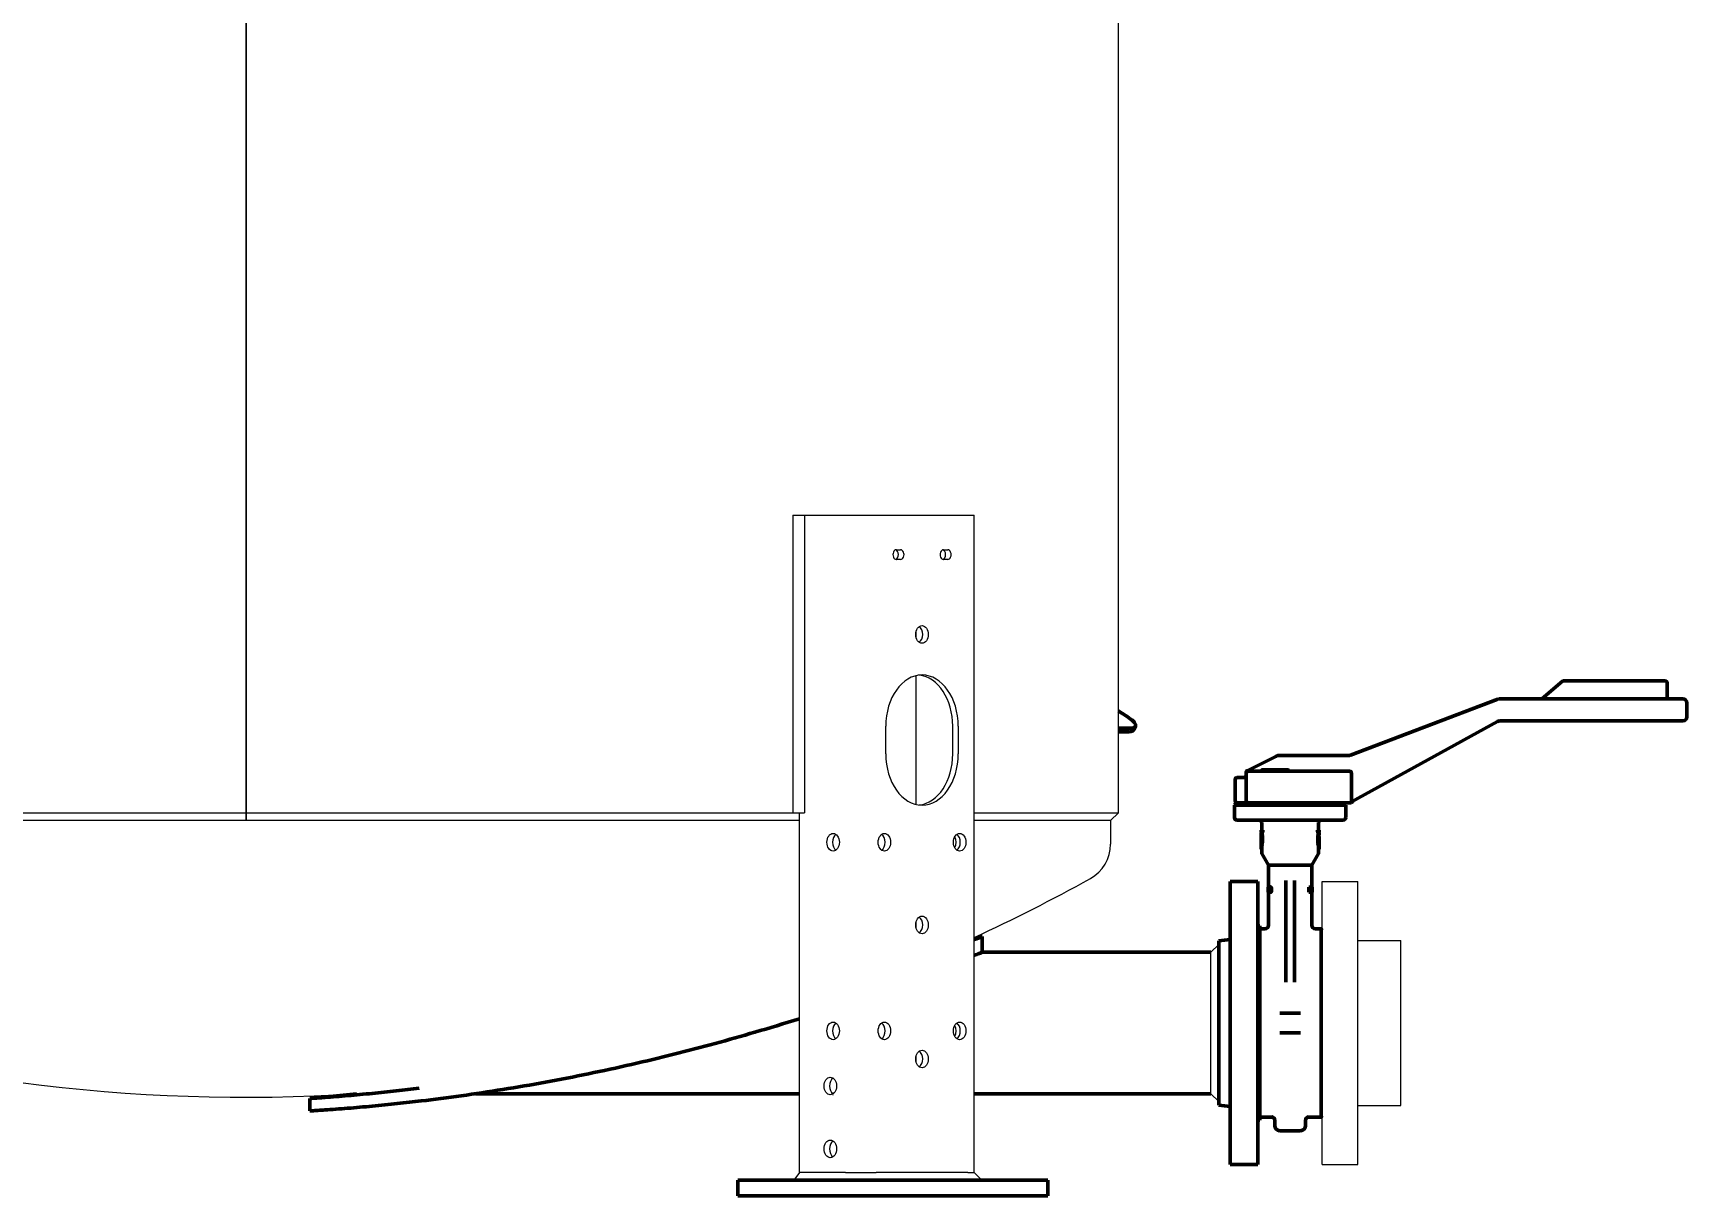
# Model space of a CAD drawing. Header units: inches. Extents: x 20 to 536, y 8 to 344.
# Drawn here: x 409.7 to 462.3, y 45.7 to 82.7 of the extents above; entities that cross this region are included whole.
import ezdxf

# ---------------------------------------------------------------- set-up
doc = ezdxf.new("R2010")
doc.units = ezdxf.units.IN
doc.header["$LTSCALE"] = 16
doc.header["$MEASUREMENT"] = 0
doc.layers.add('Dimension (ANSI)', color=7, linetype='Continuous', lineweight=25)
doc.layers.add('Visible (ANSI)', color=7, linetype='Continuous', lineweight=50)
doc.styles.add('Standard D-E', font='arial.ttf')
doc.dimstyles.new('in [mm] D-E NeptuneBenson', dxfattribs={"dimscale": 16, "dimtxt": 0.15, "dimasz": 0.098425, "dimexe": 0.125, "dimexo": 0.063, "dimgap": 0.031496, "dimtad": 0, "dimtih": 1, "dimtoh": 1, "dimdec": 4, "dimrnd": 1e-08, "dimzin": 3, "dimdsep": 46, "dimlunit": 5, "dimtxsty": 'Standard D-E', "dimcen": 0.09, "dimdle": 0.393701, "dimclrd": 256, "dimclre": 256, "dimclrt": 256, "dimadec": 1, "dimazin": 1, "dimtfac": 1, "dimtofl": 0, "dimtmove": 0, "dimatfit": 3, "dimfxl": 1, "dimfrac": 1, "dimtolj": 1, "dimtzin": 4, "dimlwd": -1, "dimlwe": -1, "dimarcsym": 0})

# ---------------------------------------------------------------- blocks, each defined once
blk = doc.blocks.new('*D25')
at = {"layer": 'Defpoints', "color": 0, "transparency": 16777216}
for p in [(336.905, 144.01), (416.113, 144.01), (390.911, 45.678)]:
    blk.add_point(p, dxfattribs=at)
at = {"layer": 'Dimension (ANSI)', "transparency": 16777216}
for p, q in [((415.105, 144.01), (334.905, 144.01)), ((336.905, 142.435), (336.905, 111.916)), ((336.905, 47.253), (336.905, 94.55)), ((389.903, 45.678), (334.905, 45.678))]:
    blk.add_line(p, q, dxfattribs=at)
for points in [[(336.642, 142.435), (337.167, 142.435), (336.905, 144.01)], [(336.642, 47.253), (337.167, 47.253), (336.905, 45.678)]]:
    blk.add_solid(points, dxfattribs=at)
at = {"layer": 'Dimension (ANSI)', "transparency": 16777216, "char_height": 2.4, "attachment_point": 5, "style": 'Standard D-E'}
for s, insert in [('\\A1; \\fArial|b0|i0;98{\\H1x;\\S5#16;} in', (336.905, 106.187)), ('\\A1;[2491.0 mm]{\\P\\fArial|b0|i0;SHIPPING HEIGHT\\P\\fArial|b0|i0;REF.}', (336.905, 97.504))]:
    blk.add_mtext(s, dxfattribs=dict(at, insert=insert))

msp = doc.modelspace()

# ---------------------------------------------------------------- linework, layer by layer
at = {"layer": 'Visible (ANSI)', "linetype": 'Continuous', "lineweight": 18}
for p, q in [((416.48792, 126.11565), (416.48792, 57.86565)), ((416.48792, 57.86565), (416.48792, 126.11565)), ((444.23995, 57.86565), (444.23995, 88.75988)), ((433.87631, 67.32815), (434.24722, 67.32815)), ((433.87631, 67.32815), (433.87631, 57.86565)), ((434.24722, 67.32815), (435.55523, 67.32815)), ((434.24722, 67.32815), (434.24722, 57.86565)), ((435.55523, 67.32815), (436.53104, 67.32815)), ((436.53104, 67.32815), (439.44432, 67.32815)), ((439.44432, 67.32815), (439.64642, 67.32815)), ((439.64642, 46.42815), (439.64642, 67.32815)), ((437.17097, 66.23315), (437.30532, 66.23315)), ((437.30532, 65.92315), (437.17097, 65.92315)), ((438.67004, 66.23315), (438.80439, 66.23315)), ((438.80439, 65.92315), (438.67004, 65.92315)), ((437.79955, 63.45091), (437.79955, 63.62539)), ((437.79955, 58.13001), (437.79955, 62.22629)), ((436.8351, 59.73815), (436.8351, 60.61815)), ((438.96349, 59.73815), (438.96349, 60.61815)), ((439.14027, 60.61815), (439.14027, 59.73815)), ((416.48792, 58.86565), (416.48792, 58.86565)), ((416.48792, 57.61565), (398.88861, 57.61565)), ((399.09954, 57.86565), (416.48792, 57.86565)), ((416.48792, 57.86565), (433.87631, 57.86565)), ((416.48792, 57.86565), (416.48792, 57.61565)), ((416.48792, 57.61565), (416.48792, 57.86565)), ((434.08724, 57.61565), (416.48792, 57.61565)), ((433.87631, 57.86565), (434.24722, 57.86565)), ((434.08724, 46.42815), (434.08724, 57.86565)), ((439.64642, 57.86565), (444.23995, 57.86565)), ((443.98792, 57.61565), (439.64642, 57.61565)), ((443.98792, 57.61565), (444.23792, 57.86565)), ((443.98792, 57.61565), (443.98792, 56.86539)), ((450.72517, 46.67815), (450.72517, 55.67815)), ((450.72517, 55.67815), (451.85017, 55.67815)), ((451.85017, 46.67815), (451.85017, 55.67815)), ((437.79955, 54.20991), (437.79955, 54.38439)), ((447.17792, 53.42815), (447.42792, 53.67815)), ((451.85017, 53.80315), (453.22517, 53.80315)), ((453.22517, 48.55315), (453.22517, 53.80315)), ((447.17792, 48.92815), (447.17792, 53.42815)), ((437.79955, 49.94691), (437.79955, 50.12139)), ((447.17792, 48.92815), (447.42792, 48.67815)), ((451.85017, 48.55315), (453.22517, 48.55315)), ((434.08724, 46.42815), (433.91046, 46.17815)), ((435.55523, 46.42815), (434.08724, 46.42815)), ((435.55523, 46.42815), (436.53104, 46.42815)), ((439.44432, 46.42815), (436.53104, 46.42815)), ((439.44432, 46.42815), (439.64642, 46.42815)), ((439.64642, 46.42815), (439.89642, 46.17815)), ((450.72517, 46.67815), (451.85017, 46.67815))]:
    msp.add_line(p, q, dxfattribs=at)
at = {"layer": 'Visible (ANSI)'}
for p, q in [((458.37007, 62.04699), (457.70712, 61.49071)), ((461.64154, 62.06103), (458.40864, 62.06103)), ((461.70154, 61.50603), (461.70154, 62.00103)), ((456.30505, 61.47784), (451.62304, 59.69422)), ((462.20154, 61.48603), (456.34955, 61.48603)), ((462.32654, 60.91103), (462.32654, 61.36103)), ((444.62381, 60.55537), (444.23995, 60.55537)), ((444.73196, 60.50777), (444.78107, 60.61769)), ((451.65441, 58.21512), (456.2984, 60.77054)), ((456.35866, 60.78603), (462.20154, 60.78603)), ((444.23995, 60.44547), (444.5747, 60.44547)), ((449.24474, 59.65763), (448.3731, 59.2218)), ((449.27515, 59.67283), (449.24474, 59.65763)), ((451.57854, 59.68603), (449.33105, 59.68603)), ((448.01154, 58.98603), (448.24154, 58.98603)), ((448.30154, 59.15782), (448.30154, 59.12603)), ((448.30154, 59.12603), (448.30154, 58.24603)), ((448.33934, 59.20493), (448.32803, 59.19927)), ((448.35906, 59.21478), (448.33934, 59.20493)), ((448.3731, 59.2218), (448.35906, 59.21478)), ((448.36154, 59.18603), (448.38234, 59.18603)), ((448.38234, 59.18603), (451.58863, 59.18603)), ((448.8, 59.19603), (448.8, 59.22603)), ((449.12399, 59.23603), (448.81, 59.23603)), ((449.13117, 59.23603), (449.12399, 59.23603)), ((449.4701, 59.23603), (449.13117, 59.23603)), ((449.13399, 59.19603), (449.13399, 59.22603)), ((449.48293, 59.23603), (449.4701, 59.23603)), ((449.6332, 59.23603), (449.48293, 59.23603)), ((449.6432, 59.19603), (449.6432, 59.22603)), ((451.65026, 58.28132), (451.65026, 59.12603)), ((447.95154, 58.24603), (447.95154, 58.92603)), ((448.00878, 58.18603), (447.93004, 58.10729)), ((451.47304, 58.10729), (447.93004, 58.10729)), ((447.93004, 58.10729), (447.93004, 57.71359)), ((448.00878, 58.18603), (448.36154, 58.18603)), ((448.38234, 58.18603), (448.36154, 58.18603)), ((451.64154, 58.18603), (448.38234, 58.18603)), ((451.3943, 58.18603), (451.47304, 58.10729)), ((451.47304, 58.10729), (451.47304, 57.71359)), ((451.3943, 57.63485), (448.00878, 57.63485)), ((448.79603, 57.55611), (448.79603, 57.30847)), ((450.60706, 57.55611), (450.60706, 57.30847)), ((448.77595, 57.23918), (448.77595, 57.19193)), ((448.77595, 57.23918), (448.78693, 57.23918)), ((448.78185, 57.30847), (448.78185, 57.26083)), ((448.78185, 57.30847), (448.80713, 57.30847)), ((448.7877, 57.26083), (448.78185, 57.26083)), ((448.79225, 57.15913), (448.81269, 57.15913)), ((448.80713, 57.26083), (448.79691, 57.26083)), ((448.80713, 57.26083), (448.80713, 57.30847)), ((448.80713, 57.30847), (448.82792, 57.30847)), ((448.80713, 57.26083), (448.82792, 57.26083)), ((448.82792, 57.30847), (448.82792, 57.26083)), ((450.59596, 57.30847), (450.57517, 57.30847)), ((450.57517, 57.26083), (450.57517, 57.30847)), ((450.59596, 57.26083), (450.57517, 57.26083)), ((450.59039, 57.15913), (450.61084, 57.15913)), ((450.59596, 57.30847), (450.62124, 57.30847)), ((450.59596, 57.30847), (450.59596, 57.26083)), ((450.60618, 57.26083), (450.59596, 57.26083)), ((450.62124, 57.26083), (450.61539, 57.26083)), ((450.62713, 57.23918), (450.61616, 57.23918)), ((450.62124, 57.26083), (450.62124, 57.30847)), ((450.62713, 57.23918), (450.62713, 57.19193)), ((448.77595, 56.83288), (448.77595, 56.78563)), ((448.77595, 56.78563), (448.77681, 56.78563)), ((448.77595, 56.75571), (448.77655, 56.75571)), ((448.77595, 56.75571), (448.77595, 56.70808)), ((448.7787, 56.70808), (448.77595, 56.70808)), ((448.7787, 56.70808), (448.79884, 56.70808)), ((448.80085, 56.8057), (448.78066, 56.8057)), ((448.79603, 56.70808), (448.79603, 56.57713)), ((449.01257, 56.1968), (448.79867, 56.56729)), ((450.39052, 56.1968), (450.60442, 56.56729)), ((450.62242, 56.8057), (450.60224, 56.8057)), ((450.62439, 56.70808), (450.60425, 56.70808)), ((450.60706, 56.70808), (450.60706, 56.57713)), ((450.62713, 56.70808), (450.62439, 56.70808)), ((450.62713, 56.78563), (450.62627, 56.78563)), ((450.62654, 56.75571), (450.62713, 56.75571)), ((450.62713, 56.83288), (450.62713, 56.78563)), ((450.62713, 56.75571), (450.62713, 56.70808)), ((449.01257, 56.1968), (450.39052, 56.1968)), ((449.01257, 56.1968), (449.01257, 55.50257)), ((450.39052, 56.1968), (450.39052, 55.50205)), ((447.79792, 55.67815), (447.79792, 46.67815)), ((448.67792, 55.67815), (447.79792, 55.67815)), ((448.67792, 55.67815), (448.67792, 46.67815)), ((449.00133, 55.48007), (449.00133, 55.46529)), ((449.00313, 55.46529), (449.00133, 55.46529)), ((449.00133, 55.35711), (449.00313, 55.35711)), ((449.00133, 55.35711), (449.00133, 55.34063)), ((449.00899, 55.34063), (449.00133, 55.34063)), ((449.00313, 55.46529), (449.00313, 55.35711)), ((449.00348, 55.50257), (449.00516, 55.50257)), ((449.00516, 55.35711), (449.00516, 55.50257)), ((449.00516, 55.50257), (449.01705, 55.50257)), ((449.00516, 55.35711), (449.00899, 55.35711)), ((449.00899, 55.34063), (449.00899, 55.35711)), ((449.00899, 55.35711), (449.01637, 55.35711)), ((449.00899, 55.34063), (449.02081, 55.34063)), ((449.01257, 55.34063), (449.01257, 54.28839)), ((449.01705, 55.50257), (449.01705, 55.49006)), ((449.02582, 55.50532), (449.03808, 55.50532)), ((449.02582, 55.33723), (449.03808, 55.33723)), ((449.07152, 55.50532), (449.08468, 55.50532)), ((449.07152, 55.33723), (449.08468, 55.33723)), ((449.56375, 55.70948), (449.56375, 55.40291)), ((449.56375, 54.25435), (449.56375, 55.40291)), ((449.83934, 55.40291), (449.83934, 55.70948)), ((449.83934, 55.40291), (449.83934, 54.25435)), ((450.29628, 55.34063), (450.29628, 55.50205)), ((450.30992, 55.50205), (450.29628, 55.50205)), ((450.30992, 55.34063), (450.29628, 55.34063)), ((450.30992, 55.50205), (450.32951, 55.50205)), ((450.30992, 55.50205), (450.30992, 55.34063)), ((450.3297, 55.34063), (450.30992, 55.34063)), ((450.32169, 55.35921), (450.32169, 55.48347)), ((450.33003, 55.48347), (450.32169, 55.48347)), ((450.32169, 55.35921), (450.33003, 55.35921)), ((450.35013, 55.36993), (450.33735, 55.36993)), ((450.36168, 55.47193), (450.36168, 55.50205)), ((450.374, 55.50205), (450.36168, 55.50205)), ((450.36168, 55.34063), (450.36168, 55.37165)), ((450.374, 55.34063), (450.36168, 55.34063)), ((450.374, 55.50205), (450.3822, 55.50205)), ((450.374, 55.50205), (450.374, 55.34063)), ((450.37955, 55.34063), (450.374, 55.34063)), ((450.37955, 55.34063), (450.37955, 55.47981)), ((450.39429, 55.34063), (450.38234, 55.34063)), ((450.38296, 55.49583), (450.38296, 55.50205)), ((450.3949, 55.50205), (450.38296, 55.50205)), ((450.39961, 55.50257), (450.39052, 55.50257)), ((450.39052, 55.34063), (450.39052, 54.28839)), ((450.39755, 55.34063), (450.39429, 55.34063)), ((450.3949, 55.50205), (450.39755, 55.50205)), ((450.3949, 55.50205), (450.3949, 55.37425)), ((450.39755, 55.34063), (450.39755, 55.50205)), ((450.40176, 55.48007), (450.39755, 55.48007)), ((450.40176, 55.46529), (450.39755, 55.46529)), ((450.40176, 55.35711), (450.39755, 55.35711)), ((450.40176, 55.34063), (450.39755, 55.34063)), ((450.39995, 55.46529), (450.39995, 55.35711)), ((450.40176, 55.48007), (450.40176, 55.46529)), ((450.40176, 55.35711), (450.40176, 55.34063)), ((448.73792, 54.27315), (448.67792, 54.27315)), ((448.73792, 54.27315), (448.73792, 48.08315)), ((449.56375, 53.05171), (449.56375, 54.25435)), ((449.83934, 54.25435), (449.83934, 53.05171)), ((439.89921, 53.92815), (439.89921, 53.42815)), ((447.42792, 53.78772), (447.79792, 53.83315)), ((447.42792, 53.78772), (447.42792, 48.56858)), ((448.89446, 54.17028), (448.73792, 54.17028)), ((450.6858, 54.17028), (450.50863, 54.17028)), ((450.6858, 48.18603), (450.6858, 54.17028)), ((450.72517, 54.13091), (450.6858, 54.17028)), ((439.89921, 53.42815), (447.17792, 53.42815)), ((449.56375, 53.05171), (449.56375, 52.83525)), ((449.56375, 52.83525), (449.56375, 52.48058)), ((449.83934, 52.83525), (449.83934, 53.05171)), ((449.83934, 52.48058), (449.83934, 52.83525)), ((450.03355, 51.49311), (449.36954, 51.49311)), ((449.36954, 50.86319), (450.03355, 50.86319)), ((419.99239, 48.92679), (418.506, 48.77765)), ((418.506, 48.77765), (418.506, 48.38061)), ((434.08724, 48.92815), (423.77558, 48.92815)), ((435.16397, 48.92815), (435.15162, 48.92815)), ((447.17792, 48.92815), (439.64642, 48.92815)), ((447.42792, 48.56858), (447.79792, 48.52315)), ((448.73792, 48.08315), (448.67792, 48.08315)), ((449.13336, 48.18603), (448.73792, 48.18603)), ((449.20942, 47.91063), (449.20942, 48.08122)), ((450.19367, 47.91063), (450.19367, 48.08122)), ((450.6858, 48.18603), (450.26973, 48.18603)), ((450.72517, 48.2254), (450.6858, 48.18603)), ((450.03619, 47.75315), (449.3669, 47.75315)), ((448.67792, 46.67815), (447.79792, 46.67815)), ((432.12844, 46.17815), (432.42134, 46.17815)), ((432.12844, 46.17815), (432.12844, 45.67815)), ((434.54266, 46.17815), (432.42134, 46.17815)), ((434.54266, 46.17815), (435.95687, 46.17815)), ((441.69858, 46.17815), (435.95687, 46.17815)), ((441.69858, 46.17815), (441.99147, 46.17815)), ((441.99147, 46.17815), (441.99147, 45.67815)), ((432.42134, 45.67815), (432.12844, 45.67815)), ((434.54266, 45.67815), (432.42134, 45.67815)), ((435.95687, 45.67815), (434.54266, 45.67815)), ((441.69858, 45.67815), (435.95687, 45.67815)), ((441.99147, 45.67815), (441.69858, 45.67815))]:
    msp.add_line(p, q, dxfattribs=at)
for centre, radius, start, end in [((458.40864, 62.00103), 0.06, 90, 130), ((461.64154, 62.00103), 0.06, 0, 90), ((456.34955, 61.36103), 0.125, 90, 110.854458), ((457.69426, 61.50603), 0.02, 270, 310), ((461.72154, 61.50603), 0.02, 180, 270), ((462.20154, 61.36103), 0.125, 0, 90), ((456.35866, 60.66103), 0.125, 90, 118.82243), ((462.20154, 60.91103), 0.125, 270, 0), ((449.33105, 59.56103), 0.125, 90, 116.565051), ((451.57854, 59.81103), 0.125, 270, 290.854458), ((448.01154, 58.92603), 0.06, 90, 180), ((448.24154, 59.04603), 0.06, 270, 0), ((448.36154, 59.12603), 0.06, 90, 180), ((448.79, 59.19603), 0.01, 270, 0), ((448.81, 59.22603), 0.01, 90, 180), ((449.12399, 59.22603), 0.01, 0, 90), ((449.14399, 59.19603), 0.01, 180, 270), ((449.6332, 59.22603), 0.01, 0, 90), ((449.6532, 59.19603), 0.01, 180, 270), ((448.01154, 58.24603), 0.06, 180, 270), ((448.36154, 58.24603), 0.06, 180, 270), ((451.64154, 58.24603), 0.06, 270, 355.130983), ((448.00878, 57.71359), 0.07874, 180, 270), ((448.71729, 57.55611), 0.07874, 0, 90), ((450.6858, 57.55611), 0.07874, 90, 180), ((451.3943, 57.71359), 0.07874, 270, 0), ((448.81572, 56.57713), 0.01969, 180, 210), ((450.58737, 56.57713), 0.01969, 330, 0), ((448.89446, 54.28839), 0.11811, 270, 0), ((450.50863, 54.28839), 0.11811, 180, 270), ((449.09918, 48.08122), 0.11024, 0, 71.937897), ((449.3669, 47.91063), 0.15748, 180, 270), ((450.03619, 47.91063), 0.15748, 270, 0), ((450.30391, 48.08122), 0.11024, 108.062103, 180)]:
    msp.add_arc(centre, radius, start, end, dxfattribs=at)
at = {"layer": 'Visible (ANSI)', "linetype": 'Continuous', "lineweight": 18}
for centre, radius, start, end in [((442.73992, 56.86539), 1.248, 299.051175, 0), ((416.48792, 104.12565), 55.31, 294.752768, 299.051175), ((416.48792, 104.12565), 55.31, 251.446254, 273.632719)]:
    msp.add_arc(centre, radius, start, end, dxfattribs=at)
for centre, major_axis, start_param, end_param in [((437.17097, 66.07815), (0, -0.155), 3.14159265, 6.28318531), ((437.12855, 66.07815), (0, -0.155), 0.19477764, 2.94681501), ((437.30532, 66.07815), (0, 0.155), 3.14159265, 6.28318531), ((438.67004, 66.07815), (0, -0.155), 3.14159265, 6.28318531), ((438.62761, 66.07815), (0, -0.155), 0.19477764, 2.94681501), ((438.80439, 66.07815), (0, 0.155), 3.14159265, 6.28318531), ((437.81091, 63.53815), (0, 0.28), 3.60436277, 5.82041519), ((437.98768, 60.61815), (0, 1.63), 4.71238898, 7.85398163), ((437.81091, 60.61815), (0, 1.63), 4.71238898, 6.20642283), ((437.98768, 59.73815), (0, -1.63), 4.71238898, 7.85398163), ((437.81091, 59.73815), (0, -1.63), 0.07676248, 1.57079633), ((435.33603, 56.92815), (0, -0.28), 3.60436277, 5.82041519), ((436.61448, 56.92815), (0, 0.28), 3.60436277, 5.82041519), ((438.87157, 56.92815), (0, -0.28), 0.90964484, 2.23194781), ((439.00733, 56.92815), (0, 0.28), 3.60436277, 5.82041519), ((437.81091, 54.29715), (0, 0.28), 3.60436277, 5.82041519), ((435.33603, 50.92815), (0, -0.28), 3.60436277, 5.82041519), ((436.61448, 50.92815), (0, 0.28), 3.60436277, 5.82041519), ((438.87157, 50.92815), (0, -0.28), 0.90964484, 2.23194781), ((439.00733, 50.92815), (0, 0.28), 3.60436277, 5.82041519), ((437.81091, 50.03415), (0, 0.28), 3.60436277, 5.82041519), ((435.24619, 49.17415), (0, -0.28), 3.60436277, 5.82041519), ((435.24619, 47.17415), (0, -0.28), 3.60436277, 5.82041519)]:
    msp.add_ellipse(centre, major_axis=major_axis, ratio=0.70710678, start_param=start_param, end_param=end_param, dxfattribs=at)
for centre, major_axis in [((437.98768, 63.53815), (0, -0.28)), ((435.15925, 56.92815), (0, 0.28)), ((436.79126, 56.92815), (0, -0.28)), ((439.18411, 56.92815), (0, -0.28)), ((437.98768, 54.29715), (0, -0.28)), ((435.15925, 50.92815), (0, 0.28)), ((436.79126, 50.92815), (0, -0.28)), ((439.18411, 50.92815), (0, -0.28)), ((437.98768, 50.03415), (0, -0.28)), ((435.06941, 49.17415), (0, -0.28)), ((435.06941, 47.17415), (0, -0.28))]:
    msp.add_ellipse(centre, major_axis=major_axis, ratio=0.70710678, dxfattribs=at)
at = {"layer": 'Visible (ANSI)'}
for centre, major_axis, ratio, start_param, end_param in [((442.19355, 54.32498), (0, -7.37), 0.70710678, 2.6459515, 2.73805101), ((449.70154, 56.60856), (0, 4.10717), 0.22535973, 1.43978472, 1.51425269), ((449.70154, 56.39187), (0, 4.10717), 0.22535973, 1.39844189, 1.4544693), ((449.70154, 56.60856), (0, 4.10717), 0.22535973, 1.41130756, 1.42716465), ((449.70154, 56.39187), (0, 4.10717), 0.22535973, 1.35761354, 1.38288267), ((449.70154, 56.39187), (0, 4.01807), 0.22535973, 1.352811, 1.37866444), ((449.70154, 56.39187), (0, 4.01807), 0.22535973, 4.90452087, 4.93037431), ((449.70154, 56.39187), (0, -4.10717), 0.22535973, 1.75870998, 1.78397911), ((449.70154, 56.39187), (0, -4.10717), 0.22535973, 1.68712335, 1.74315077), ((449.70154, 56.60856), (0, -4.10717), 0.22535973, 1.714428, 1.7302851), ((449.70154, 56.60856), (0, -4.10717), 0.22535973, 1.62733996, 1.70180793), ((449.70154, 56.60856), (0, 4.10717), 0.22535973, 1.52676978, 1.53495966), ((449.70154, 56.39187), (0, 4.10717), 0.22535973, 1.46986752, 1.49373155), ((449.70154, 56.39187), (0, 4.01807), 0.22535973, 1.46762165, 1.49201922), ((449.70154, 56.39187), (0, 4.01807), 0.22535973, 4.79116609, 4.81556366), ((449.70154, 56.39187), (0, -4.10717), 0.22535973, 1.6478611, 1.67172513), ((449.70154, 56.60856), (0, -4.10717), 0.22535973, 1.60663299, 1.61482287), ((449.70154, 55.1344), (0, -1.36564), 0.51315789, 1.72238786, 1.82650113), ((449.70154, 55.1344), (0, 1.34262), 0.51315789, 4.86659984, 4.89111636), ((449.70154, 55.17419), (0, -1.3776), 0.5087001, 1.71653689, 1.81109698)]:
    msp.add_ellipse(centre, major_axis=major_axis, ratio=ratio, start_param=start_param, end_param=end_param, dxfattribs=at)
for points, knots in [([(444.67206, 60.8081), (444.71115, 60.77822), (444.7437, 60.74555), (444.78324, 60.6841), (444.79024, 60.65536), (444.7812, 60.6094), (444.76457, 60.58914), (444.70807, 60.5621), (444.6682, 60.55537), (444.62381, 60.55537)], [5.7511729, 5.7511729, 5.7511729, 5.7511729, 6.23002731, 6.23002731, 6.70888172, 6.70888172, 7.18728854, 7.18728854, 7.66569537, 7.66569537, 7.66569537, 7.66569537]), ([(444.5747, 60.44547), (444.6191, 60.44547), (444.65896, 60.4522), (444.70928, 60.47627), (444.72425, 60.49094), (444.7319, 60.5078)], [7.666112893, 7.666112893, 7.666112893, 7.666112893, 8.144520248, 8.144520248, 8.518161389, 8.518161389, 8.518161389, 8.518161389]), ([(448.31386, 59.18969), (448.30884, 59.18491), (448.30617, 59.18009), (448.30361, 59.17407), (448.30284, 59.17158), (448.30181, 59.16649), (448.30155, 59.16391), (448.30154, 59.16131)], [0, 0, 0, 0, 0.055402638, 0.055402638, 0.091701074, 0.091701074, 0.127427899, 0.127427899, 0.127427899, 0.127427899]), ([(448.32803, 59.19927), (448.32796, 59.19923), (448.32788, 59.1992), (448.32448, 59.19749), (448.31901, 59.19458), (448.31386, 59.18969)], [-0.0006488507, -0.0006488507, -0.0006488507, -0.0006488507, 0, 0, 0.02871512, 0.02871512, 0.02871512, 0.02871512]), ([(451.58863, 59.18603), (451.59631, 59.18603), (451.60535, 59.18427), (451.61946, 59.17851), (451.62706, 59.17354), (451.63775, 59.16301), (451.64278, 59.15563), (451.64851, 59.14201), (451.65026, 59.13337), (451.65026, 59.12603)], [0.686716197, 0.686716197, 0.686716197, 0.686716197, 0.745211332, 0.745211332, 0.802858515, 0.802858515, 0.859556824, 0.859556824, 0.915504742, 0.915504742, 0.915504742, 0.915504742]), ([(451.65236, 58.24603), (451.65193, 58.24926), (451.65156, 58.25272), (451.65058, 58.2644), (451.65026, 58.27317), (451.65026, 58.28132)], [0.4063089437, 0.4063089437, 0.4063089437, 0.4063089437, 0.433860066, 0.433860066, 0.4959375112, 0.4959375112, 0.4959375112, 0.4959375112]), ([(451.65441, 58.21512), (451.65363, 58.21468), (451.65306, 58.21457), (451.65199, 58.21481), (451.65173, 58.21558), (451.65169, 58.21907), (451.65236, 58.22285), (451.65318, 58.23262), (451.65331, 58.23894), (451.65236, 58.24603)], [-2.522800249, -2.522800249, -2.522800249, -2.522800249, -2.493582986, -2.493582986, -2.443370628, -2.443370628, -2.355318518, -2.355318518, -2.260242692, -2.260242692, -2.260242692, -2.260242692]), ([(448.78548, 57.19645), (448.78347, 57.20649), (448.78157, 57.21513), (448.77741, 57.23344), (448.77595, 57.23918), (448.77595, 57.23918)], [0.527386611, 0.527386611, 0.527386611, 0.527386611, 0.653804561, 0.653804561, 0.871720721, 0.871720721, 0.871720721, 0.871720721]), ([(448.77595, 57.19193), (448.77595, 57.19193), (448.77687, 57.1874), (448.77996, 57.17019), (448.78193, 57.15861), (448.78389, 57.14511)], [2.066873638, 2.066873638, 2.066873638, 2.066873638, 2.239108848, 2.239108848, 2.390237986, 2.390237986, 2.390237986, 2.390237986]), ([(448.78066, 56.8057), (448.78324, 56.81718), (448.78669, 56.83351), (448.79348, 56.87212), (448.79727, 56.89754), (448.80265, 56.95338), (448.80416, 56.9838), (448.80416, 57.01241), (448.80416, 57.04101), (448.80265, 57.07143), (448.79785, 57.12127), (448.79506, 57.1417), (448.79225, 57.15913)], [-0.63725824, -0.63725824, -0.63725824, -0.63725824, -0.4358884, -0.4358884, -0.2179442, -0.2179442, 0, 0, 0, 0.2179442, 0.2179442, 0.38907168, 0.38907168, 0.38907168, 0.38907168]), ([(448.78967, 57.09626), (448.79012, 57.09136), (448.79054, 57.08632), (448.7926, 57.05908), (448.79353, 57.03501), (448.79353, 57.01241), (448.79353, 56.9898), (448.7926, 56.96573), (448.78926, 56.92152), (448.7869, 56.90137), (448.78387, 56.8795), (448.78303, 56.87381), (448.78221, 56.86857)], [-0.212255295, -0.212255295, -0.212255295, -0.212255295, -0.172243729, -0.172243729, 0, 0, 0, 0.172243729, 0.172243729, 0.344487458, 0.344487458, 0.409007072, 0.409007072, 0.409007072, 0.409007072]), ([(448.81269, 57.15913), (448.81557, 57.1417), (448.81842, 57.12128), (448.82334, 57.07144), (448.82489, 57.04101), (448.82489, 57.01241), (448.82489, 56.9838), (448.82334, 56.95337), (448.81783, 56.89754), (448.81395, 56.87212), (448.80701, 56.83351), (448.80348, 56.81718), (448.80085, 56.8057)], [-0.38914701, -0.38914701, -0.38914701, -0.38914701, -0.21798988, -0.21798988, 0, 0, 0, 0.21798988, 0.21798988, 0.43597976, 0.43597976, 0.63740827, 0.63740827, 0.63740827, 0.63740827]), ([(450.60224, 56.8057), (450.59961, 56.81718), (450.59608, 56.83351), (450.58913, 56.87212), (450.58526, 56.89754), (450.57975, 56.95337), (450.5782, 56.9838), (450.5782, 57.04101), (450.57975, 57.07144), (450.58467, 57.12128), (450.58752, 57.1417), (450.59039, 57.15913)], [1.10638799, 1.10638799, 1.10638799, 1.10638799, 1.3078165, 1.3078165, 1.52580638, 1.52580638, 1.74379626, 1.74379626, 1.96178614, 1.96178614, 2.13294327, 2.13294327, 2.13294327, 2.13294327]), ([(450.61084, 57.15913), (450.60803, 57.1417), (450.60524, 57.12127), (450.60043, 57.07143), (450.59892, 57.04101), (450.59892, 56.9838), (450.60043, 56.95338), (450.60582, 56.89754), (450.60961, 56.87212), (450.6164, 56.83351), (450.61985, 56.81718), (450.62242, 56.8057)], [1.35436976, 1.35436976, 1.35436976, 1.35436976, 1.52549724, 1.52549724, 1.74344144, 1.74344144, 1.96138564, 1.96138564, 2.17932984, 2.17932984, 2.38069968, 2.38069968, 2.38069968, 2.38069968]), ([(450.62088, 56.86857), (450.62006, 56.87381), (450.61921, 56.8795), (450.61619, 56.90137), (450.61383, 56.92152), (450.61049, 56.96573), (450.60956, 56.9898), (450.60956, 57.03501), (450.61049, 57.05908), (450.61255, 57.08632), (450.61297, 57.09136), (450.61342, 57.09626)], [0.968908686, 0.968908686, 0.968908686, 0.968908686, 1.033428301, 1.033428301, 1.20567203, 1.20567203, 1.377915758, 1.377915758, 1.550159487, 1.550159487, 1.590171053, 1.590171053, 1.590171053, 1.590171053]), ([(450.62713, 57.23918), (450.62713, 57.23918), (450.62568, 57.23344), (450.62151, 57.21513), (450.61962, 57.20649), (450.6176, 57.19645)], [0.871720721, 0.871720721, 0.871720721, 0.871720721, 1.089636881, 1.089636881, 1.216054831, 1.216054831, 1.216054831, 1.216054831]), ([(450.6192, 57.14511), (450.62115, 57.15861), (450.62313, 57.17019), (450.62622, 57.1874), (450.62713, 57.19193), (450.62713, 57.19193)], [1.743509289, 1.743509289, 1.743509289, 1.743509289, 1.894638427, 1.894638427, 2.066873638, 2.066873638, 2.066873638, 2.066873638]), ([(449.00348, 55.50257), (449.00347, 55.50047), (449.00344, 55.49835), (449.00335, 55.49455), (449.0033, 55.49281), (449.00315, 55.48937), (449.00304, 55.48774), (449.00285, 55.48558), (449.0027, 55.48411), (449.00209, 55.48099), (449.00174, 55.4803), (449.00142, 55.48009), (449.00138, 55.48007), (449.00133, 55.48007)], [-0.243637697, -0.243637697, -0.243637697, -0.243637697, -0.18804168, -0.18804168, -0.139814303, -0.139814303, -0.085271959, -0.085271959, -0.052972768, -0.052972768, -0.008226546, -0.008226546, 0, 0, 0, 0]), ([(449.02582, 55.50532), (449.02469, 55.50532), (449.0236, 55.50495), (449.02163, 55.50327), (449.02076, 55.50206), (449.01882, 55.4979), (449.01789, 55.4946), (449.01623, 55.48566), (449.01555, 55.47963), (449.01415, 55.45957), (449.01381, 55.44455), (449.01371, 55.42679), (449.0137, 55.424), (449.0137, 55.42121)], [-0.352389821, -0.352389821, -0.352389821, -0.352389821, -0.306030752, -0.306030752, -0.263970579, -0.263970579, -0.204698491, -0.204698491, -0.135386695, -0.135386695, -0.021232323, -0.021232323, 0, 0, 0, 0]), ([(449.0137, 55.42121), (449.0137, 55.39949), (449.01416, 55.38116), (449.01593, 55.35956), (449.01665, 55.3548), (449.01796, 55.3478), (449.01888, 55.34457), (449.02131, 55.33934), (449.02282, 55.33791), (449.02491, 55.33729), (449.02536, 55.33723), (449.02582, 55.33723)], [-0.186250774, -0.186250774, -0.186250774, -0.186250774, -0.132345258, -0.132345258, -0.10238768, -0.10238768, -0.061688522, -0.061688522, -0.013226135, -0.013226135, 0, 0, 0, 0]), ([(449.01835, 55.42121), (449.01835, 55.43733), (449.01856, 55.44698), (449.0188, 55.45722), (449.01909, 55.46432), (449.01966, 55.47039)], [-0.0787529308, -0.0787529308, -0.0787529308, -0.0787529308, -0.0500105562, -0.0500105562, 0, 0, 0, 0]), ([(449.01963, 55.37255), (449.01886, 55.38104), (449.01867, 55.38924), (449.0184, 55.40182), (449.01835, 55.41222), (449.01835, 55.42121)], [-0.0957677397, -0.0957677397, -0.0957677397, -0.0957677397, -0.0684617329, -0.0684617329, 0, 0, 0, 0]), ([(449.02582, 55.35515), (449.02525, 55.35515), (449.02468, 55.35532), (449.02366, 55.35608), (449.02319, 55.35663), (449.02241, 55.35804), (449.02174, 55.35944), (449.02041, 55.36537), (449.01996, 55.36885), (449.01963, 55.37255)], [-0.147079807, -0.147079807, -0.147079807, -0.147079807, -0.102041421, -0.102041421, -0.061797626, -0.061797626, -0.030238662, -0.030238662, 0, 0, 0, 0]), ([(449.01966, 55.47039), (449.01985, 55.47243), (449.02009, 55.47441), (449.02062, 55.47793), (449.02091, 55.47949), (449.02188, 55.4834), (449.0225, 55.48474), (449.02387, 55.4869), (449.02484, 55.4874), (449.02582, 55.4874)], [-0.0640399717, -0.0640399717, -0.0640399717, -0.0640399717, -0.0539442507, -0.0539442507, -0.0447893953, -0.0447893953, -0.0282701158, -0.0282701158, 0, 0, 0, 0]), ([(449.04215, 55.42134), (449.04215, 55.4399), (449.04148, 55.45897), (449.03838, 55.48237), (449.03721, 55.48733), (449.03527, 55.49441), (449.03396, 55.49776), (449.03077, 55.50314), (449.02897, 55.50463), (449.02674, 55.50526), (449.02628, 55.50532), (449.02582, 55.50532)], [-0.188969819, -0.188969819, -0.188969819, -0.188969819, -0.133911297, -0.133911297, -0.104526704, -0.104526704, -0.062503335, -0.062503335, -0.013191232, -0.013191232, 0, 0, 0, 0]), ([(449.02582, 55.4874), (449.02684, 55.4874), (449.02792, 55.48686), (449.02937, 55.48467), (449.03012, 55.48332), (449.03172, 55.4777), (449.03233, 55.47429), (449.03278, 55.47065)], [-0.125547527, -0.125547527, -0.125547527, -0.125547527, -0.059954436, -0.059954436, -0.029957518, -0.029957518, 0, 0, 0, 0]), ([(449.02582, 55.33723), (449.02695, 55.33723), (449.02811, 55.3376), (449.03036, 55.33928), (449.03143, 55.34049), (449.03397, 55.3447), (449.03532, 55.34809), (449.03779, 55.35707), (449.03895, 55.36317), (449.04134, 55.38375), (449.04196, 55.39862), (449.04214, 55.41602), (449.04215, 55.41868), (449.04215, 55.42134)], [-0.36342485, -0.36342485, -0.36342485, -0.36342485, -0.314566353, -0.314566353, -0.269830239, -0.269830239, -0.205060654, -0.205060654, -0.13258773, -0.13258773, -0.020262921, -0.020262921, 0, 0, 0, 0]), ([(449.03282, 55.37216), (449.03258, 55.37015), (449.03229, 55.36821), (449.03164, 55.36473), (449.03128, 55.36319), (449.03012, 55.35926), (449.02938, 55.35787), (449.02783, 55.35567), (449.02681, 55.35515), (449.02582, 55.35515)], [-0.0645311603, -0.0645311603, -0.0645311603, -0.0645311603, -0.054473203, -0.054473203, -0.0453115142, -0.0453115142, -0.0283680152, -0.0283680152, 0, 0, 0, 0]), ([(449.03181, 55.47039), (449.03122, 55.46427), (449.03093, 55.45711), (449.03068, 55.44688), (449.03047, 55.43729), (449.03047, 55.42121)], [0, 0, 0, 0, 0.0503829338, 0.0503829338, 0.0786654707, 0.0786654707, 0.0786654707, 0.0786654707]), ([(449.03047, 55.42121), (449.03047, 55.41223), (449.03052, 55.40183), (449.03079, 55.38924), (449.03099, 55.38104), (449.03177, 55.37255)], [0, 0, 0, 0, 0.0684313138, 0.0684313138, 0.0958308045, 0.0958308045, 0.0958308045, 0.0958308045]), ([(449.03278, 55.47065), (449.03374, 55.46296), (449.03408, 55.45443), (449.03455, 55.44086), (449.03465, 55.4307), (449.03465, 55.42134)], [-0.103779114, -0.103779114, -0.103779114, -0.103779114, -0.071310075, -0.071310075, 0, 0, 0, 0]), ([(449.03465, 55.42134), (449.03465, 55.40586), (449.03438, 55.39676), (449.03399, 55.38552), (449.03358, 55.37828), (449.03282, 55.37216)], [-0.0865547966, -0.0865547966, -0.0865547966, -0.0865547966, -0.0504601915, -0.0504601915, 0, 0, 0, 0]), ([(449.03808, 55.50532), (449.03995, 55.50532), (449.04192, 55.50433), (449.04539, 55.49972), (449.04681, 55.49677), (449.04908, 55.4898), (449.05031, 55.48514), (449.0516, 55.47683), (449.05175, 55.47582), (449.05189, 55.47481)], [0, 0, 0, 0, 0.052865127, 0.052865127, 0.095304938, 0.095304938, 0.128967502, 0.128967502, 0.133503456, 0.133503456, 0.133503456, 0.133503456]), ([(449.05196, 55.36773), (449.05108, 55.36127), (449.05008, 55.35652), (449.04793, 55.34859), (449.04658, 55.34515), (449.04397, 55.3407), (449.04282, 55.33938), (449.04045, 55.33761), (449.03924, 55.33723), (449.03808, 55.33723)], [0.145379097, 0.145379097, 0.145379097, 0.145379097, 0.211784999, 0.211784999, 0.288912783, 0.288912783, 0.345741066, 0.345741066, 0.405337774, 0.405337774, 0.405337774, 0.405337774]), ([(449.07152, 55.50532), (449.06944, 55.50532), (449.06739, 55.50492), (449.06369, 55.50308), (449.06203, 55.50176), (449.05843, 55.4973), (449.05669, 55.49385), (449.05375, 55.48504), (449.05238, 55.47906), (449.04972, 55.45837), (449.04908, 55.44381), (449.04889, 55.42651), (449.04888, 55.42386), (449.04888, 55.42121)], [-0.401198967, -0.401198967, -0.401198967, -0.401198967, -0.339239024, -0.339239024, -0.283716192, -0.283716192, -0.209019785, -0.209019785, -0.131845749, -0.131845749, -0.020176299, -0.020176299, 0, 0, 0, 0]), ([(449.04888, 55.42121), (449.04888, 55.39695), (449.05004, 55.38026), (449.05309, 55.36042), (449.05445, 55.35555), (449.05695, 55.34826), (449.0587, 55.34487), (449.06335, 55.33934), (449.06623, 55.33786), (449.07, 55.33728), (449.07076, 55.33723), (449.07152, 55.33723)], [-0.187600973, -0.187600973, -0.187600973, -0.187600973, -0.140846763, -0.140846763, -0.110286961, -0.110286961, -0.066739037, -0.066739037, -0.013235496, -0.013235496, 0, 0, 0, 0]), ([(449.0579, 55.42121), (449.0579, 55.43622), (449.05824, 55.44615), (449.05881, 55.45796), (449.05935, 55.46463), (449.06035, 55.47039)], [-0.0909123665, -0.0909123665, -0.0909123665, -0.0909123665, -0.0478393759, -0.0478393759, 0, 0, 0, 0]), ([(449.0603, 55.37255), (449.05887, 55.38104), (449.0585, 55.38924), (449.058, 55.40182), (449.0579, 55.41222), (449.0579, 55.42121)], [-0.0957885026, -0.0957885026, -0.0957885026, -0.0957885026, -0.068480317, -0.068480317, 0, 0, 0, 0]), ([(449.07152, 55.35515), (449.06963, 55.35515), (449.06772, 55.35573), (449.06541, 55.35804), (449.06416, 55.35947), (449.06174, 55.36544), (449.06091, 55.36886), (449.0603, 55.37255)], [-0.153015949, -0.153015949, -0.153015949, -0.153015949, -0.063811293, -0.063811293, -0.030391304, -0.030391304, 0, 0, 0, 0]), ([(449.06035, 55.47039), (449.06101, 55.4741), (449.06188, 55.47757), (449.06426, 55.48316), (449.06545, 55.48458), (449.06793, 55.48687), (449.06973, 55.4874), (449.07152, 55.4874)], [-0.0649643533, -0.0649643533, -0.0649643533, -0.0649643533, -0.0479606216, -0.0479606216, -0.0311867312, -0.0311867312, 0, 0, 0, 0]), ([(449.07328, 55.47039), (449.07227, 55.46472), (449.07172, 55.45816), (449.0712, 55.44777), (449.07078, 55.43765), (449.07078, 55.42121)], [0, 0, 0, 0, 0.0471598641, 0.0471598641, 0.079988536, 0.079988536, 0.079988536, 0.079988536]), ([(449.07078, 55.42121), (449.07078, 55.41223), (449.07088, 55.40185), (449.07139, 55.38925), (449.07176, 55.38104), (449.07323, 55.37255)], [0, 0, 0, 0, 0.0683983214, 0.0683983214, 0.0959615501, 0.0959615501, 0.0959615501, 0.0959615501]), ([(449.09934, 55.42134), (449.09934, 55.43913), (449.09833, 55.45734), (449.09422, 55.47747), (449.09267, 55.48352), (449.08836, 55.49358), (449.08606, 55.49721), (449.08037, 55.50308), (449.07707, 55.50466), (449.07304, 55.50526), (449.07228, 55.50532), (449.07152, 55.50532)], [-0.32937722, -0.32937722, -0.32937722, -0.32937722, -0.17104907, -0.17104907, -0.115548814, -0.115548814, -0.069101164, -0.069101164, -0.013221831, -0.013221831, 0, 0, 0, 0]), ([(449.07152, 55.4874), (449.07329, 55.4874), (449.07514, 55.48688), (449.07769, 55.48474), (449.07904, 55.48336), (449.08181, 55.47767), (449.08284, 55.47431), (449.08361, 55.47065)], [-0.130088001, -0.130088001, -0.130088001, -0.130088001, -0.06286947, -0.06286947, -0.030503797, -0.030503797, 0, 0, 0, 0]), ([(449.07152, 55.33723), (449.07354, 55.33723), (449.07562, 55.33761), (449.07957, 55.33934), (449.08143, 55.34059), (449.08584, 55.34494), (449.08818, 55.34848), (449.0922, 55.35749), (449.09415, 55.36353), (449.09705, 55.37906), (449.0979, 55.38656), (449.09875, 55.39823), (449.09897, 55.40259), (449.09919, 55.40928), (449.09925, 55.41163), (449.09931, 55.4152), (449.09932, 55.41642), (449.09934, 55.41888), (449.09934, 55.42011), (449.09934, 55.42134)], [-0.366320233, -0.366320233, -0.366320233, -0.366320233, -0.313617086, -0.313617086, -0.265544382, -0.265544382, -0.19586383, -0.19586383, -0.126420664, -0.126420664, -0.069755425, -0.069755425, -0.036591851, -0.036591851, -0.018698882, -0.018698882, -0.009386338, -0.009386338, 0, 0, 0, 0]), ([(449.08368, 55.37216), (449.08293, 55.36852), (449.08194, 55.36515), (449.07927, 55.35955), (449.07793, 55.35807), (449.07522, 55.35572), (449.07334, 55.35515), (449.07152, 55.35515)], [-0.0656606858, -0.0656606858, -0.0656606858, -0.0656606858, -0.0489049499, -0.0489049499, -0.0317352905, -0.0317352905, 0, 0, 0, 0]), ([(449.07323, 55.37255), (449.07385, 55.36884), (449.07471, 55.36541), (449.07671, 55.36059), (449.07751, 55.3593), (449.07816, 55.35845)], [0, 0, 0, 0, 0.0305878434, 0.0305878434, 0.0516279302, 0.0516279302, 0.0516279302, 0.0516279302]), ([(449.07819, 55.48409), (449.07754, 55.48326), (449.07683, 55.48212), (449.07488, 55.47768), (449.07396, 55.47417), (449.07328, 55.47039)], [0.0379668319, 0.0379668319, 0.0379668319, 0.0379668319, 0.0480075259, 0.0480075259, 0.0658858007, 0.0658858007, 0.0658858007, 0.0658858007]), ([(449.08361, 55.47065), (449.08434, 55.46721), (449.08489, 55.46351), (449.08571, 55.45599), (449.08613, 55.45079), (449.08656, 55.4394), (449.08665, 55.43599), (449.08674, 55.43078), (449.08676, 55.42894), (449.08678, 55.42616), (449.08679, 55.42521), (449.08679, 55.42377), (449.08679, 55.42328), (449.0868, 55.42231), (449.0868, 55.42182), (449.0868, 55.42134)], [-0.174413692, -0.174413692, -0.174413692, -0.174413692, -0.115670729, -0.115670729, -0.054377333, -0.054377333, -0.028614968, -0.028614968, -0.01465395, -0.01465395, -0.007398215, -0.007398215, -0.003686578, -0.003686578, 0, 0, 0, 0]), ([(449.0868, 55.42134), (449.0868, 55.40551), (449.08632, 55.396), (449.08558, 55.38463), (449.08489, 55.37791), (449.08368, 55.37216)], [-0.0876462716, -0.0876462716, -0.0876462716, -0.0876462716, -0.0479816509, -0.0479816509, 0, 0, 0, 0]), ([(449.08468, 55.50532), (449.08823, 55.50532), (449.09193, 55.50419), (449.09813, 55.49896), (449.10058, 55.49574), (449.10429, 55.48841), (449.10642, 55.48335), (449.11022, 55.46709), (449.11139, 55.45826), (449.11285, 55.44034), (449.11313, 55.4307), (449.11313, 55.42134)], [0, 0, 0, 0, 0.060739198, 0.060739198, 0.107105828, 0.107105828, 0.140579606, 0.140579606, 0.172845783, 0.172845783, 0.207243166, 0.207243166, 0.207243166, 0.207243166]), ([(449.11313, 55.42134), (449.11313, 55.40738), (449.11253, 55.39211), (449.10883, 55.36689), (449.10662, 55.36001), (449.10311, 55.3511), (449.10092, 55.34722), (449.09629, 55.34173), (449.09404, 55.33999), (449.08938, 55.33771), (449.087, 55.33723), (449.08468, 55.33723)], [0, 0, 0, 0, 0.1064092, 0.1064092, 0.199261451, 0.199261451, 0.30297713, 0.30297713, 0.390704034, 0.390704034, 0.480877809, 0.480877809, 0.480877809, 0.480877809]), ([(450.32169, 55.3595), (450.32266, 55.35963), (450.32361, 55.3598), (450.32847, 55.36096), (450.33062, 55.36245), (450.33361, 55.36468), (450.33556, 55.36694), (450.33735, 55.36993)], [0.027720104, 0.027720104, 0.027720104, 0.027720104, 0.044505736, 0.044505736, 0.114852539, 0.114852539, 0.291185784, 0.291185784, 0.291185784, 0.291185784]), ([(450.33652, 55.47379), (450.33452, 55.47661), (450.33236, 55.47876), (450.32845, 55.48131), (450.326, 55.4826), (450.32171, 55.48317)], [0, 0, 0, 0, 0.0448067037, 0.0448067037, 0.0753049451, 0.0753049451, 0.0753049451, 0.0753049451]), ([(450.35497, 55.48923), (450.3526, 55.49325), (450.34984, 55.49604), (450.34499, 55.49935), (450.34103, 55.50175), (450.33083, 55.50204), (450.33017, 55.50205), (450.32951, 55.50205)], [-0.424072976, -0.424072976, -0.424072976, -0.424072976, -0.17749503, -0.17749503, -0.011337247, -0.011337247, 0, 0, 0, 0]), ([(450.3297, 55.34063), (450.33548, 55.34063), (450.34001, 55.34132), (450.34593, 55.34373), (450.34968, 55.34576), (450.35428, 55.35264), (450.35458, 55.3531), (450.35487, 55.35358)], [-0.266149275, -0.266149275, -0.266149275, -0.266149275, -0.109285448, -0.109285448, -0.007204652, -0.007204652, 0, 0, 0, 0]), ([(450.33003, 55.48347), (450.3365, 55.48347), (450.3398, 55.48204), (450.34429, 55.47968), (450.34691, 55.47724), (450.34932, 55.47379)], [-0.0858935742, -0.0858935742, -0.0858935742, -0.0858935742, -0.054745413, -0.054745413, 0, 0, 0, 0]), ([(450.35013, 55.36993), (450.34675, 55.36415), (450.3434, 55.36227), (450.33814, 55.35976), (450.33406, 55.35921), (450.33003, 55.35921)], [-0.100491297, -0.100491297, -0.100491297, -0.100491297, -0.069388792, -0.069388792, 0, 0, 0, 0]), ([(450.34628, 55.42147), (450.34628, 55.43097), (450.34583, 55.44064), (450.34374, 55.45487), (450.34265, 55.45983), (450.33985, 55.46803), (450.3383, 55.47121), (450.33652, 55.47379)], [0, 0, 0, 0, 0.072372782, 0.072372782, 0.116979411, 0.116979411, 0.15687009, 0.15687009, 0.15687009, 0.15687009]), ([(450.33735, 55.36993), (450.3392, 55.37293), (450.34079, 55.37661), (450.34396, 55.3875), (450.34483, 55.39411), (450.34602, 55.4061), (450.34628, 55.41391), (450.34628, 55.42147)], [0, 0, 0, 0, 0.043260185, 0.043260185, 0.105826832, 0.105826832, 0.202634421, 0.202634421, 0.202634421, 0.202634421]), ([(450.34932, 55.47379), (450.35118, 55.47103), (450.35279, 55.4676), (450.35547, 55.45917), (450.35648, 55.4544), (450.35845, 55.44048), (450.35888, 55.43089), (450.35888, 55.42147)], [-0.156774036, -0.156774036, -0.156774036, -0.156774036, -0.114215048, -0.114215048, -0.071759591, -0.071759591, 0, 0, 0, 0]), ([(450.35888, 55.42147), (450.35888, 55.41439), (450.35867, 55.40711), (450.35763, 55.3954), (450.35686, 55.38913), (450.35393, 55.37766), (450.35221, 55.37336), (450.35013, 55.36993)], [-0.189135303, -0.189135303, -0.189135303, -0.189135303, -0.107207927, -0.107207927, -0.049391227, -0.049391227, 0, 0, 0, 0]), ([(450.35487, 55.35358), (450.35702, 55.35724), (450.35885, 55.3617), (450.36235, 55.37352), (450.36356, 55.38023), (450.36582, 55.39518), (450.36655, 55.40592), (450.36671, 55.41843), (450.36672, 55.41982), (450.36672, 55.42121)], [-0.168854897, -0.168854897, -0.168854897, -0.168854897, -0.136187178, -0.136187178, -0.095421884, -0.095421884, -0.010582904, -0.010582904, 0, 0, 0, 0]), ([(450.36672, 55.42121), (450.36672, 55.4297), (450.36645, 55.43824), (450.36529, 55.45184), (450.36448, 55.4593), (450.36106, 55.47524), (450.35886, 55.48187), (450.35571, 55.48793), (450.35535, 55.48859), (450.35497, 55.48923)], [-0.264093232, -0.264093232, -0.264093232, -0.264093232, -0.15390777, -0.15390777, -0.081487415, -0.081487415, -0.009253089, -0.009253089, 0, 0, 0, 0]), ([(450.39961, 55.50257), (450.39962, 55.50047), (450.39965, 55.49835), (450.39973, 55.49455), (450.39979, 55.49281), (450.39994, 55.48937), (450.40004, 55.48774), (450.40024, 55.48558), (450.40039, 55.48411), (450.40099, 55.48099), (450.40135, 55.4803), (450.40167, 55.48009), (450.40171, 55.48007), (450.40176, 55.48007)], [-0.243637697, -0.243637697, -0.243637697, -0.243637697, -0.18804168, -0.18804168, -0.139814303, -0.139814303, -0.085271959, -0.085271959, -0.052972768, -0.052972768, -0.008226546, -0.008226546, 0, 0, 0, 0]), ([(439.64641, 53.82347), (439.66205, 53.82991), (439.67705, 53.8361), (439.75068, 53.86649), (439.80565, 53.88928), (439.86153, 53.91248), (439.87587, 53.91844), (439.89471, 53.92628), (439.89921, 53.92815), (439.89921, 53.92815)], [-50.59931098, -50.59931098, -50.59931098, -50.59931098, -50.4189957, -50.4189957, -49.67261072, -49.67261072, -49.29941823, -49.29941823, -48.92622574, -48.92622574, -48.92622574, -48.92622574]), ([(439.64641, 53.32481), (439.66199, 53.33115), (439.67694, 53.33723), (439.75056, 53.36723), (439.80558, 53.38974), (439.8615, 53.41267), (439.87585, 53.41856), (439.8947, 53.4263), (439.89921, 53.42815), (439.89921, 53.42815)], [-50.59854488, -50.59854488, -50.59854488, -50.59854488, -50.4189957, -50.4189957, -49.67261072, -49.67261072, -49.29941823, -49.29941823, -48.92622574, -48.92622574, -48.92622574, -48.92622574]), ([(418.506, 48.38061), (418.506, 48.38061), (418.50789, 48.38073), (418.51534, 48.38118), (418.52089, 48.38152), (418.54168, 48.38278), (418.56111, 48.38398), (418.60634, 48.38678), (418.63591, 48.38862), (418.6996, 48.39266), (418.73375, 48.39484), (418.83917, 48.40169), (418.91331, 48.40664), (419.0959, 48.41915), (419.21494, 48.42762), (419.45934, 48.44579), (419.58475, 48.45547), (419.96743, 48.48627), (420.23102, 48.50911), (421.02618, 48.58333), (421.56162, 48.64066), (422.88229, 48.79758), (423.75765, 48.91895), (425.54789, 49.20808), (426.46285, 49.37587), (428.28935, 49.75235), (429.20097, 49.96105), (430.97905, 50.40656), (431.84553, 50.64333), (433.12745, 51.0186), (433.60411, 51.16341), (434.08724, 51.31602)], [-97.85245148, -97.85245148, -97.85245148, -97.85245148, -97.75604825, -97.75604825, -97.65964502, -97.65964502, -97.46683856, -97.46683856, -97.21675666, -97.21675666, -96.96667475, -96.96667475, -96.46651094, -96.46651094, -95.63284618, -95.63284618, -94.79918142, -94.79918142, -93.13185191, -93.13185191, -89.79719287, -89.79719287, -84.1059214, -84.1059214, -78.41464994, -78.41464994, -72.72337847, -72.72337847, -67.032107, -67.032107, -63.86517035, -63.86517035, -63.86517035, -63.86517035]), ([(418.506, 48.77765), (418.506, 48.77765), (418.50789, 48.77777), (418.51535, 48.77826), (418.5209, 48.77863), (418.54171, 48.77999), (418.56116, 48.78127), (418.60642, 48.78428), (418.63601, 48.78626), (418.69975, 48.79059), (418.73393, 48.79294), (418.83943, 48.80028), (418.91363, 48.80557), (419.09635, 48.81892), (419.21549, 48.82795), (419.46007, 48.84724), (419.58557, 48.85751), (419.96852, 48.89009), (420.23229, 48.91415), (421.00586, 48.98991), (421.51908, 49.04694), (421.99063, 49.10464)], [-97.85245148, -97.85245148, -97.85245148, -97.85245148, -97.75604825, -97.75604825, -97.65964502, -97.65964502, -97.46683856, -97.46683856, -97.21675666, -97.21675666, -96.96667475, -96.96667475, -96.46651094, -96.46651094, -95.63284618, -95.63284618, -94.79918142, -94.79918142, -93.13185191, -93.13185191, -89.9361596, -89.9361596, -89.9361596, -89.9361596]), ([(449.13336, 48.18603), (449.13336, 48.18603), (449.13365, 48.1862), (449.13602, 48.18763), (449.14051, 48.19039), (449.1477, 48.19471), (449.14776, 48.19474), (449.14782, 48.19478)], [0.574608799, 0.574608799, 0.574608799, 0.574608799, 0.716006806, 0.716006806, 1.149196473, 1.149196473, 1.152850045, 1.152850045, 1.152850045, 1.152850045]), ([(450.25527, 48.19478), (450.25533, 48.19474), (450.25539, 48.19471), (450.26261, 48.19037), (450.26711, 48.1876), (450.26944, 48.1862), (450.26973, 48.18603), (450.26973, 48.18603)], [-0.003653915, -0.003653915, -0.003653915, -0.003653915, 0, 0, 0.435275465, 0.435275465, 0.574608798, 0.574608798, 0.574608798, 0.574608798])]:
    msp.add_open_spline(points, degree=3, knots=knots, dxfattribs=at)
for points in [[(448.30154, 59.15782), (448.30154, 59.159), (448.30154, 59.16016), (448.30154, 59.16131)], [(448.77743, 56.84067), (448.77645, 56.83541), (448.77595, 56.83288), (448.77595, 56.83288)], [(450.62713, 56.83288), (450.62713, 56.83288), (450.62663, 56.83541), (450.62566, 56.84067)], [(448.77595, 56.78563), (448.77595, 56.78563), (448.77625, 56.78682), (448.77685, 56.78932)], [(450.62624, 56.78932), (450.62684, 56.78682), (450.62713, 56.78563), (450.62713, 56.78563)], [(449.03177, 55.37255), (449.03191, 55.37103), (449.03207, 55.36955), (449.03225, 55.36814)], [(449.03225, 55.47435), (449.03208, 55.47307), (449.03194, 55.47174), (449.03181, 55.47039)], [(439.64642, 53.82797), (439.73079, 53.86116), (439.81505, 53.89456), (439.89921, 53.92815)]]:
    msp.add_open_spline(points, degree=3, dxfattribs=at)

# ---------------------------------------------------------------- dimensions: what is measured, and where the dimension line sits
at = {"layer": 'Dimension (ANSI)'}
dim = msp.add_linear_dim(base=(336.904721, 144.009798), p1=(390.911041, 45.678154), p2=(416.112922, 144.009798), angle=90, text=' \\fArial|b0|i0;<> in\\X[2491.0 mm]{\\P\\fArial|b0|i0;SHIPPING HEIGHT\\P\\fArial|b0|i0;REF.}', dimstyle='in [mm] D-E NeptuneBenson', override={"dimgap": 0.031496, "dimdec": 4, "dimpost": '', "dimtol": 0, "dimlim": 0, "dimtp": 0, "dimtm": 0, "dimtdec": 2, "dimatfit": 1}, dxfattribs=at)
dim.commit()
dim.dimension.update_dxf_attribs({"geometry": '*D25', "text_midpoint": (336.904721, 103.232832), "dimtype": 160})

doc.saveas('drawing.dxf')
